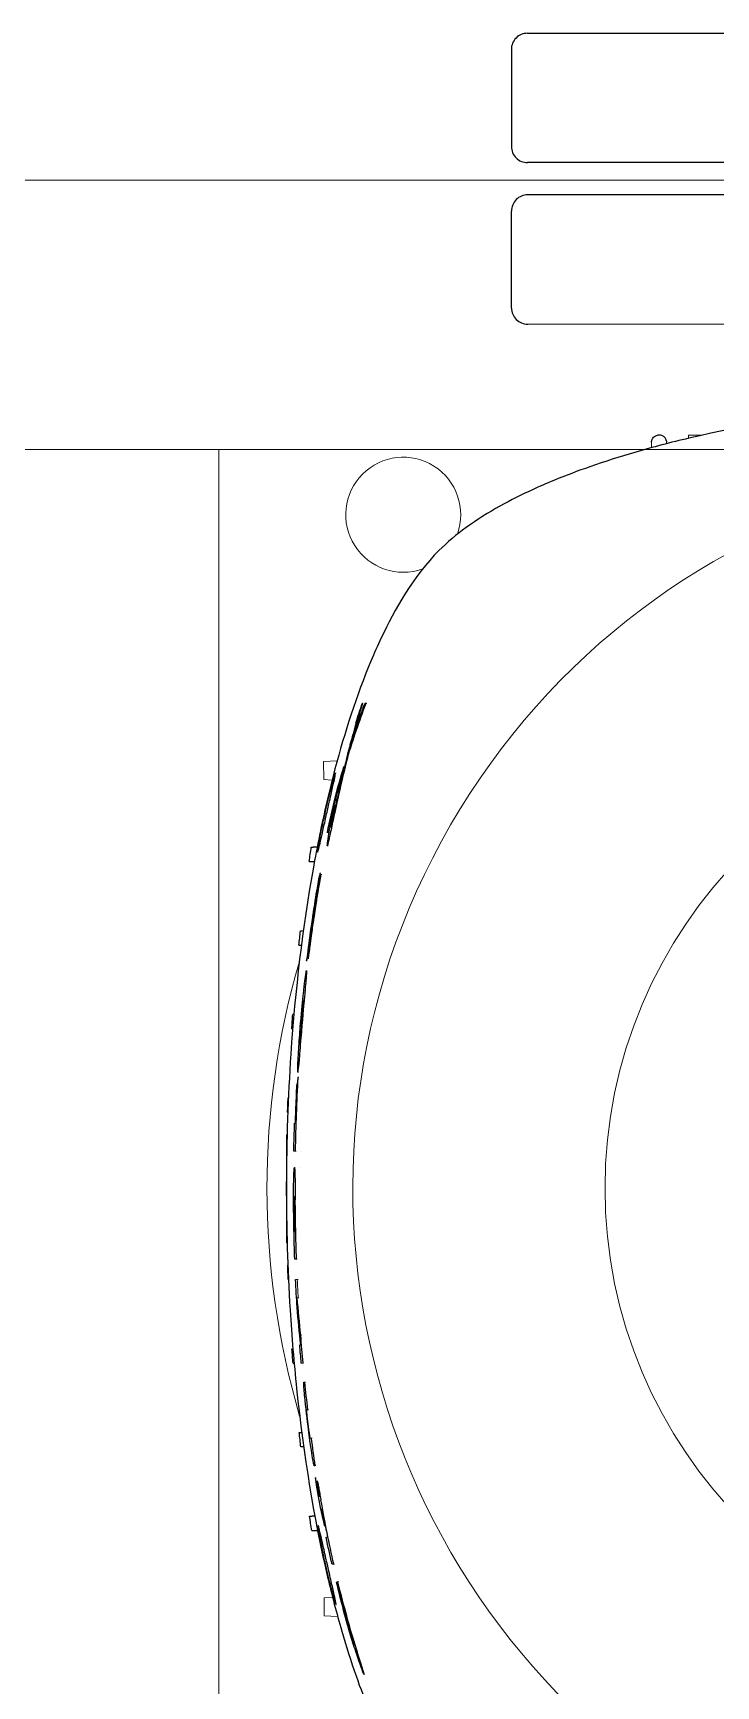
# Model space of a CAD drawing. Header units: millimetres. Extents: x 3795014 to 4300160, y 3869364 to 4016788.
# Drawn here: x 4228649.8 to 4228751.2, y 3926137.1 to 3926382.5 of the extents above; entities that cross this region are included whole.
import ezdxf

# ---------------------------------------------------------------- set-up
doc = ezdxf.new("R2010")
doc.units = ezdxf.units.MM
doc.layers.add('Дополнительная', color=7, linetype='Continuous', lineweight=18)
doc.layers.add('粗实线层', color=7, linetype='Continuous', lineweight=35)

msp = doc.modelspace()

# ---------------------------------------------------------------- linework, layer by layer
at = {"color": 0, "lineweight": -3, "extrusion": (0, 0, -1)}
for centre, major_axis, ratio, start_param, end_param in [((4228742.81, 3926321.74, 0), (1.05, 0.19), 0.999371, 6.247338, 6.426492), ((4228718.91, 3926212.07, 0), (-3.12, -97.04), 0.326928, 2.263632, 2.379824), ((4228718.8, 3926212.14, 0), (-3.13, -97.06), 0.327152, 2.271962, 2.378583), ((4228720.73, 3926212.37, 0), (0.36, 97.58), 0.330162, 5.47813, 5.520341), ((4228714.84, 3926224.11, 0), (-5.74, -84.06), 0.32184, 2.226215, 2.256478), ((4228715.62, 3926220.15, 0), (-5.04, -87.93), 0.319623, 2.140421, 2.205208), ((4228716.04, 3926218.55, 0), (-4.72, -89.42), 0.318865, 2.084007, 2.180143), ((4228720.96, 3926211.67, 0), (-0.18, -98.33), 0.330116, 2.128685, 2.191876), ((4229034.85, 3926223.88, 0), (-345.9, -0.22), 0.707801, 0.176073, 0.181336), ((4229033.42, 3926211.09, 0), (-6.07, 346.51), 0.998334, 4.869989, 4.876216), ((4229425.12, 3926212.57, 0), (-737.47, -0.47), 0.532254, 0.11304, 0.116064), ((4229033.23, 3926211.1, 0), (2.69, -346.45), 0.998084, 1.68256, 1.688761), ((4229566.09, 3926205.31, 0), (-878.86, -0.55), 0.530258, 0.085865, 0.088818), ((4229033.07, 3926211.11, 0), (0.95, -346.37), 0.997872, 1.641575, 1.647758), ((4228721.6, 3926210.91, 0), (-0.07, 99.33), 0.331924, 4.810679, 4.870101), ((4228721.7, 3926210.9, 0), (-0.07, 99.29), 0.33192, 4.769016, 4.880364), ((4228721.66, 3926210.91, 0), (-0.07, 99.31), 0.331915, 4.810717, 4.867293), ((4229710.85, 3926199.86, 0), (-1023.09, -0.66), 0.531476, 0.047812, 0.050205), ((4229723.9, 3926199.85, 0), (-1036.08, -0.65), 0.526715, 0.049518, 0.051859), ((4229032.96, 3926211.12, 0), (0.31, -346.31), 0.997729, 1.603834, 1.610005), ((4229032.92, 3926211.12, 0), (0.22, -346.29), 0.997679, 1.567712, 1.57388), ((4228721.46, 3926210.91, 0), (0.07, -99.35), 0.331838, 1.465723, 1.554487), ((4228721.67, 3926210.9, 0), (0.07, -99.23), 0.331726, 1.465666, 1.554536), ((4229032.96, 3926211.12, 0), (-0.13, 346.31), 0.997729, 4.67318, 4.679352), ((4228719.87, 3926211.06, 0), (-2.97, 97.39), 0.32536, 4.495386, 4.553714), ((4228719.68, 3926210.95, 0), (-2.96, 97.3), 0.325063, 4.481179, 4.539889), ((4228721.46, 3926210.79, 0), (0.11, -98.9), 0.330713, 1.30753, 1.350523), ((4229033.07, 3926211.12, 0), (-0.51, -346.37), 0.997872, 1.493835, 1.500017), ((4228721.39, 3926210.63, 0), (-0.16, 98.74), 0.33055, 4.377115, 4.420602), ((4229033.23, 3926211.13, 0), (-2.25, -346.45), 0.998084, 1.452832, 1.459033), ((4228721.37, 3926210.64, 0), (-0.16, 98.72), 0.33043, 4.286454, 4.331412), ((4228721.29, 3926210.79, 0), (-0.11, 99.07), 0.331055, 4.215817, 4.266332), ((4228717.42, 3926208.53, 0), (-4.78, 94.6), 0.320969, 4.252441, 4.28606), ((4228721.45, 3926210.74, 0), (-0.13, 98.87), 0.330719, 4.115677, 4.228568), ((4229033.42, 3926211.14, 0), (5.63, 346.52), 0.998334, 4.548562, 4.554789), ((4228716.92, 3926207.9, 0), (-5.3, 93.97), 0.320694, 4.205975, 4.239135), ((4228721.23, 3926210.68, 0), (0.15, -98.94), 0.330892, 0.975423, 1.023784), ((4228721.08, 3926210.16, 0), (0.3, -98.27), 0.330267, 0.892786, 0.944637)]:
    msp.add_ellipse(centre, major_axis=major_axis, ratio=ratio, start_param=start_param, end_param=end_param, dxfattribs=at)
at = {"color": 0, "lineweight": -3}
for points, knots in [([(4228899.61, 3926305.79, 0), (4228895.85, 3926309.55, 0), (4228890.72, 3926312.42, 0), (4228886.62, 3926314.36, 0), (4228885.43, 3926314.93, 0), (4228884.34, 3926315.41, 0), (4228883.19, 3926315.89, 0), (4228878.07, 3926318.04, 0), (4228872.58, 3926319.8, 0), (4228867.17, 3926321.23, 0), (4228863.91, 3926322.1, 0), (4228860.72, 3926322.84, 0), (4228857.36, 3926323.52, 0), (4228855.69, 3926323.87, 0), (4228854, 3926324.19, 0), (4228852.28, 3926324.5, 0), (4228843.65, 3926326.04, 0), (4228834.41, 3926327.15, 0), (4228824.83, 3926327.79, 0), (4228818.48, 3926328.22, 0), (4228811.98, 3926328.44, 0), (4228805.42, 3926328.45, 0), (4228799.15, 3926328.46, 0), (4228792.93, 3926328.27, 0), (4228786.84, 3926327.9, 0), (4228782.89, 3926327.65, 0), (4228779.01, 3926327.33, 0), (4228775.19, 3926326.94, 0), (4228765.26, 3926325.9, 0), (4228755.81, 3926324.36, 0), (4228747.2, 3926322.33, 0), (4228744.53, 3926321.7, 0), (4228741.86, 3926321.01, 0), (4228739.18, 3926320.23, 0), (4228736.94, 3926319.58, 0), (4228734.71, 3926318.87, 0), (4228732.52, 3926318.1, 0), (4228730.7, 3926317.46, 0), (4228728.9, 3926316.79, 0), (4228727.15, 3926316.06, 0), (4228726.04, 3926315.61, 0), (4228724.98, 3926315.14, 0), (4228723.88, 3926314.64, 0), (4228720.95, 3926313.29, 0), (4228717.4, 3926311.44, 0), (4228714.14, 3926309.08, 0), (4228712.7, 3926308.04, 0), (4228711.32, 3926306.9, 0), (4228710.09, 3926305.67, 0)], [-20.909714, -20.909714, -20.909714, -20.909714, -19.419127, -19.419127, -19.419127, -18.985316, -18.985316, -18.985316, -17.058384, -17.058384, -17.058384, -15.899305, -15.899305, -15.899305, -15.323489, -15.323489, -15.323489, -12.431743, -12.431743, -12.431743, -10.515666, -10.515666, -10.515666, -8.684986, -8.684986, -8.684986, -7.500354, -7.500354, -7.500354, -4.415947, -4.415947, -4.415947, -3.459735, -3.459735, -3.459735, -2.665559, -2.665559, -2.665559, -2.008688, -2.008688, -2.008688, -1.593134, -1.593134, -1.593134, -0.488404, -0.488404, -0.488404, 0, 0, 0, 0]), ([(4228741.67, 3926321.76, 0), (4228741.67, 3926321.83, 0), (4228741.68, 3926321.9, 0), (4228741.71, 3926322.04, 0), (4228741.73, 3926322.1, 0), (4228741.81, 3926322.28, 0), (4228741.89, 3926322.38, 0), (4228742.05, 3926322.55, 0), (4228742.14, 3926322.62, 0), (4228742.33, 3926322.72, 0), (4228742.43, 3926322.76, 0), (4228742.54, 3926322.78, 0), (4228742.54, 3926322.78, 0), (4228742.54, 3926322.78, 0)], [-0.169079, -0.169079, -0.169079, -0.169079, -0.1483946, -0.1483946, -0.127319, -0.127319, -0.0842768, -0.0842768, -0.042422, -0.042422, 0, 0, 0.0005099, 0.0005099, 0.0005099, 0.0005099]), ([(4228743.85, 3926321.97, 0), (4228743.84, 3926322.04, 0), (4228743.81, 3926322.12, 0), (4228743.74, 3926322.26, 0), (4228743.71, 3926322.33, 0), (4228743.58, 3926322.49, 0), (4228743.48, 3926322.58, 0), (4228743.25, 3926322.72, 0), (4228743.13, 3926322.77, 0), (4228742.87, 3926322.81, 0), (4228742.74, 3926322.81, 0), (4228742.62, 3926322.79, 0), (4228742.62, 3926322.79, 0), (4228742.62, 3926322.79, 0)], [0, 0, 0, 0, 0.0224155, 0.0224155, 0.0450955, 0.0450955, 0.0856665, 0.0856665, 0.1283095, 0.1283095, 0.1717212, 0.1717212, 0.1721658, 0.1721658, 0.1721658, 0.1721658]), ([(4228710.09, 3926305.67, 0), (4228706.33, 3926301.91, 0), (4228703.46, 3926296.78, 0), (4228701.52, 3926292.68, 0), (4228700.96, 3926291.49, 0), (4228700.47, 3926290.4, 0), (4228699.99, 3926289.25, 0), (4228697.85, 3926284.13, 0), (4228696.08, 3926278.64, 0), (4228694.65, 3926273.23, 0), (4228693.79, 3926269.97, 0), (4228693.05, 3926266.78, 0), (4228692.36, 3926263.42, 0), (4228692.02, 3926261.75, 0), (4228691.69, 3926260.06, 0), (4228691.39, 3926258.34, 0), (4228689.84, 3926249.71, 0), (4228688.74, 3926240.46, 0), (4228688.09, 3926230.88, 0), (4228687.67, 3926224.54, 0), (4228687.44, 3926218.04, 0), (4228687.43, 3926211.48, 0), (4228687.43, 3926205.21, 0), (4228687.61, 3926198.99, 0), (4228687.99, 3926192.9, 0), (4228688.23, 3926188.95, 0), (4228688.55, 3926185.07, 0), (4228688.95, 3926181.25, 0), (4228689.98, 3926171.31, 0), (4228691.53, 3926161.87, 0), (4228693.56, 3926153.26, 0), (4228694.19, 3926150.59, 0), (4228694.88, 3926147.92, 0), (4228695.66, 3926145.24, 0), (4228696.31, 3926143, 0), (4228697.02, 3926140.77, 0), (4228697.78, 3926138.58, 0), (4228698.42, 3926136.76, 0), (4228699.1, 3926134.96, 0), (4228699.82, 3926133.21, 0), (4228700.28, 3926132.1, 0), (4228700.74, 3926131.04, 0), (4228701.25, 3926129.94, 0), (4228702.6, 3926127.01, 0), (4228704.45, 3926123.46, 0), (4228706.8, 3926120.2, 0), (4228707.84, 3926118.76, 0), (4228708.98, 3926117.38, 0), (4228710.21, 3926116.15, 0)], [-20.909713, -20.909713, -20.909713, -20.909713, -19.419125, -19.419125, -19.419125, -18.985315, -18.985315, -18.985315, -17.058383, -17.058383, -17.058383, -15.899304, -15.899304, -15.899304, -15.323488, -15.323488, -15.323488, -12.431742, -12.431742, -12.431742, -10.515665, -10.515665, -10.515665, -8.684985, -8.684985, -8.684985, -7.500354, -7.500354, -7.500354, -4.415947, -4.415947, -4.415947, -3.459735, -3.459735, -3.459735, -2.665559, -2.665559, -2.665559, -2.008688, -2.008688, -2.008688, -1.593134, -1.593134, -1.593134, -0.488404, -0.488404, -0.488404, 0, 0, 0, 0]), ([(4228698.74, 3926283, 0), (4228698.6, 3926282.49, 0), (4228698.42, 3926281.89, 0), (4228698.01, 3926280.47, 0), (4228697.78, 3926279.66, 0), (4228697.53, 3926278.76, 0)], [-0.7777036, -0.7777036, -0.7777036, -0.7777036, -0.388852, -0.388852, 0, 0, 0, 0]), ([(4228697.76, 3926280.09, 0), (4228697.66, 3926279.69, 0), (4228697.53, 3926279.21, 0), (4228697.24, 3926278.11, 0), (4228697.07, 3926277.49, 0), (4228696.89, 3926276.81, 0)], [0, 0, 0, 0, 0.2860501, 0.2860501, 0.5721494, 0.5721494, 0.5721494, 0.5721494]), ([(4228696.56, 3926275.53, 0), (4228696.06, 3926273.55, 0), (4228695.61, 3926271.66, 0), (4228694.99, 3926268.9, 0), (4228694.78, 3926267.97, 0), (4228694.48, 3926266.58, 0), (4228694.39, 3926266.16, 0), (4228694.29, 3926265.71, 0), (4228694.26, 3926265.54, 0), (4228694.21, 3926265.31, 0), (4228694.18, 3926265.2, 0), (4228694.14, 3926265, 0), (4228694.12, 3926264.91, 0), (4228694.08, 3926264.76, 0), (4228694.06, 3926264.7, 0), (4228694.03, 3926264.59, 0), (4228694.02, 3926264.56, 0), (4228694.01, 3926264.56, 0), (4228694.02, 3926264.62, 0), (4228694.04, 3926264.77, 0), (4228694.06, 3926264.91, 0), (4228694.11, 3926265.19, 0), (4228694.12, 3926265.29, 0), (4228694.27, 3926266.11, 0), (4228694.37, 3926266.7, 0), (4228694.59, 3926267.82, 0)], [-1.789454, -1.789454, -1.789454, -1.789454, -1.540097, -1.540097, -1.34764, -1.34764, -1.211805, -1.211805, -1.117194, -1.117194, -1.057727, -1.057727, -1.005163, -1.005163, -0.943474, -0.943474, -0.858886, -0.858886, -0.749409, -0.749409, -0.571499, -0.571499, -0.482621, -0.482621, 0, 0, 0, 0]), ([(4228694.73, 3926272.63, 0), (4228694.74, 3926272.63, 0), (4228694.73, 3926272.54, 0), (4228694.66, 3926272.14, 0), (4228694.59, 3926271.77, 0), (4228694.37, 3926270.79, 0), (4228694.24, 3926270.18, 0), (4228693.98, 3926269.04, 0), (4228693.87, 3926268.56, 0), (4228693.68, 3926267.72, 0), (4228693.6, 3926267.38, 0), (4228693.45, 3926266.72, 0), (4228693.38, 3926266.4, 0), (4228693.23, 3926265.71, 0), (4228693.14, 3926265.34, 0), (4228692.93, 3926264.37, 0), (4228692.8, 3926263.8, 0), (4228692.57, 3926262.75, 0), (4228692.46, 3926262.27, 0), (4228692.29, 3926261.55, 0), (4228692.22, 3926261.29, 0), (4228692.13, 3926260.96, 0), (4228692.1, 3926260.88, 0), (4228692.09, 3926260.88, 0), (4228692.07, 3926260.88, 0), (4228692.07, 3926261.04, 0), (4228692.15, 3926261.62, 0), (4228692.22, 3926262.05, 0), (4228692.4, 3926263.13, 0), (4228692.52, 3926263.77, 0), (4228692.75, 3926264.89, 0), (4228692.83, 3926265.31, 0), (4228692.99, 3926266.05, 0), (4228693.06, 3926266.37, 0), (4228693.2, 3926267.01, 0), (4228693.28, 3926267.34, 0), (4228693.45, 3926268.08, 0), (4228693.55, 3926268.5, 0), (4228693.83, 3926269.63, 0), (4228694.01, 3926270.3, 0), (4228694.3, 3926271.36, 0), (4228694.42, 3926271.77, 0), (4228694.61, 3926272.37, 0), (4228694.68, 3926272.56, 0), (4228694.72, 3926272.63, 0), (4228694.72, 3926272.63, 0), (4228694.73, 3926272.63, 0)], [1.75367, 1.75367, 1.75367, 1.75367, 1.921679, 1.921679, 2.136096, 2.136096, 2.357453, 2.357453, 2.504666, 2.504666, 2.604394, 2.604394, 2.695045, 2.695045, 2.804389, 2.804389, 2.98557, 2.98557, 3.177832, 3.177832, 3.349008, 3.349008, 3.507337, 3.507337, 3.507337, 3.723454, 3.723454, 3.937974, 3.937974, 4.157975, 4.157975, 4.282342, 4.282342, 4.374612, 4.374612, 4.467867, 4.467867, 4.592004, 4.592004, 4.817449, 4.817449, 5.015435, 5.015435, 5.218566, 5.218566, 5.261007, 5.261007, 5.261007, 5.261007]), ([(4228696.49, 3926274.84, 0), (4228696.34, 3926274.26, 0), (4228696.2, 3926273.67, 0), (4228695.91, 3926272.49, 0), (4228695.76, 3926271.86, 0), (4228695.23, 3926269.62, 0), (4228694.99, 3926268.5, 0), (4228694.58, 3926266.64, 0), (4228694.4, 3926265.79, 0), (4228694.16, 3926264.64, 0), (4228694.08, 3926264.27, 0), (4228693.92, 3926263.5, 0), (4228693.85, 3926263.21, 0), (4228693.76, 3926262.76, 0), (4228693.71, 3926262.53, 0), (4228693.62, 3926262.18, 0), (4228693.59, 3926262.05, 0), (4228693.55, 3926261.9, 0), (4228693.53, 3926261.84, 0), (4228693.5, 3926261.83, 0), (4228693.51, 3926261.91, 0), (4228693.54, 3926262.28, 0), (4228693.6, 3926262.72, 0), (4228693.8, 3926263.99, 0), (4228693.99, 3926265.13, 0), (4228694.27, 3926266.55, 0)], [-3.027067, -3.027067, -3.027067, -3.027067, -2.85876, -2.85876, -2.691518, -2.691518, -2.244676, -2.244676, -2.024868, -2.024868, -1.904118, -1.904118, -1.762877, -1.762877, -1.574933, -1.574933, -1.402952, -1.402952, -1.253132, -1.253132, -1.048049, -1.048049, -0.614069, -0.614069, 0, 0, 0, 0]), ([(4228695.97, 3926273.57, 0), (4228695.96, 3926273.52, 0), (4228695.95, 3926273.47, 0), (4228695.93, 3926273.42, 0), (4228695.92, 3926273.38, 0), (4228695.91, 3926273.33, 0), (4228695.9, 3926273.28, 0), (4228695.89, 3926273.23, 0), (4228695.88, 3926273.18, 0), (4228695.86, 3926273.13, 0), (4228695.85, 3926273.08, 0), (4228695.84, 3926273.03, 0), (4228695.83, 3926272.98, 0), (4228695.82, 3926272.93, 0), (4228695.81, 3926272.88, 0), (4228695.79, 3926272.83, 0), (4228695.77, 3926272.72, 0), (4228695.74, 3926272.62, 0), (4228695.72, 3926272.51, 0), (4228695.71, 3926272.46, 0), (4228695.69, 3926272.4, 0), (4228695.68, 3926272.35, 0), (4228695.68, 3926272.35, 0), (4228695.68, 3926272.34, 0), (4228695.68, 3926272.34, 0), (4228695.67, 3926272.29, 0), (4228695.66, 3926272.24, 0), (4228695.64, 3926272.18, 0), (4228695.62, 3926272.07, 0), (4228695.59, 3926271.96, 0), (4228695.56, 3926271.85, 0), (4228695.55, 3926271.79, 0), (4228695.54, 3926271.73, 0), (4228695.52, 3926271.68, 0), (4228695.51, 3926271.62, 0), (4228695.5, 3926271.56, 0), (4228695.48, 3926271.5, 0), (4228695.47, 3926271.44, 0), (4228695.46, 3926271.39, 0), (4228695.44, 3926271.33, 0), (4228695.43, 3926271.27, 0), (4228695.42, 3926271.21, 0), (4228695.4, 3926271.15, 0), (4228695.39, 3926271.09, 0), (4228695.37, 3926271.03, 0), (4228695.36, 3926270.97, 0)], [0, 0, 0, 0, 0.0216486, 0.0216486, 0.0216486, 0.0433058, 0.0433058, 0.0433058, 0.0649712, 0.0649712, 0.0649712, 0.0866443, 0.0866443, 0.0866443, 0.1083258, 0.1083258, 0.1083258, 0.1517124, 0.1517124, 0.1517124, 0.1734174, 0.1734174, 0.1734174, 0.1748251, 0.1748251, 0.1748251, 0.1951291, 0.1951291, 0.1951291, 0.2385732, 0.2385732, 0.2385732, 0.2603071, 0.2603071, 0.2603071, 0.2820515, 0.2820515, 0.2820515, 0.3038069, 0.3038069, 0.3038069, 0.3255734, 0.3255734, 0.3255734, 0.3473538, 0.3473538, 0.3473538, 0.3473538]), ([(4228692.33, 3926256.38, 0), (4228692.16, 3926255.38, 0), (4228692.03, 3926254.54, 0), (4228691.82, 3926253.22, 0), (4228691.71, 3926252.47, 0), (4228691.48, 3926250.97, 0), (4228691.44, 3926250.73, 0), (4228691.4, 3926250.46, 0), (4228691.39, 3926250.37, 0), (4228691.36, 3926250.21, 0), (4228691.35, 3926250.16, 0), (4228691.34, 3926250.09, 0), (4228691.33, 3926250.07, 0), (4228691.33, 3926250.06, 0), (4228691.33, 3926250.07, 0), (4228691.33, 3926250.13, 0), (4228691.34, 3926250.17, 0), (4228691.35, 3926250.32, 0), (4228691.36, 3926250.42, 0), (4228691.41, 3926250.81, 0), (4228691.47, 3926251.18, 0), (4228691.61, 3926252.17, 0), (4228691.65, 3926252.41, 0), (4228691.76, 3926253.19, 0), (4228691.81, 3926253.48, 0), (4228691.9, 3926254.1, 0), (4228691.96, 3926254.47, 0), (4228692.2, 3926256.02, 0), (4228692.28, 3926256.5, 0), (4228692.36, 3926257.01, 0), (4228692.39, 3926257.25, 0), (4228692.43, 3926257.57, 0), (4228692.44, 3926257.66, 0), (4228692.45, 3926257.77, 0), (4228692.44, 3926257.77, 0), (4228692.4, 3926257.67, 0), (4228692.37, 3926257.54, 0), (4228692.31, 3926257.28, 0), (4228692.27, 3926257.08, 0), (4228692.15, 3926256.44, 0), (4228692.06, 3926255.96, 0), (4228691.79, 3926254.4, 0), (4228691.55, 3926252.94, 0), (4228691.1, 3926249.91, 0), (4228690.76, 3926247.49, 0), (4228690.44, 3926244.73, 0)], [0, 0, 0, 0, 0.28757, 0.28757, 0.579371, 0.579371, 0.686552, 0.686552, 0.739642, 0.739642, 0.786134, 0.786134, 0.834443, 0.834443, 0.88448, 0.88448, 0.937762, 0.937762, 0.999387, 0.999387, 1.165097, 1.165097, 1.301659, 1.301659, 1.41327, 1.41327, 1.524723, 1.524723, 1.774501, 1.774501, 2.058944, 2.058944, 2.290099, 2.290099, 2.579892, 2.579892, 3.035544, 3.035544, 3.671388, 3.671388, 4.79777, 4.79777, 7.737105, 7.737105, 11.215433, 11.215433, 11.215433, 11.215433]), ([(4228690.67, 3926246.1, 0), (4228691, 3926248.83, 0), (4228691.12, 3926249.64, 0), (4228691.4, 3926251.5, 0), (4228691.44, 3926251.75, 0), (4228691.49, 3926252.09, 0), (4228691.52, 3926252.25, 0), (4228691.56, 3926252.49, 0), (4228691.57, 3926252.57, 0), (4228691.6, 3926252.7, 0), (4228691.6, 3926252.74, 0), (4228691.62, 3926252.79, 0), (4228691.62, 3926252.8, 0), (4228691.62, 3926252.78, 0), (4228691.62, 3926252.76, 0), (4228691.61, 3926252.67, 0), (4228691.6, 3926252.6, 0), (4228691.58, 3926252.43, 0), (4228691.57, 3926252.32, 0), (4228691.5, 3926251.88, 0), (4228691.45, 3926251.52, 0), (4228691.39, 3926251.07, 0), (4228691.38, 3926250.98, 0), (4228691.16, 3926249.42, 0), (4228691.05, 3926248.6, 0), (4228690.83, 3926246.87, 0), (4228690.79, 3926246.52, 0), (4228690.75, 3926246.13, 0), (4228690.72, 3926245.87, 0), (4228690.68, 3926245.45, 0), (4228690.67, 3926245.31, 0), (4228690.67, 3926245.13, 0), (4228690.67, 3926245.09, 0), (4228690.69, 3926245.12, 0), (4228690.7, 3926245.2, 0), (4228690.75, 3926245.45, 0), (4228690.78, 3926245.64, 0), (4228690.87, 3926246.22, 0), (4228690.92, 3926246.59, 0), (4228691.02, 3926247.38, 0), (4228691.1, 3926247.91, 0), (4228691.27, 3926249.17, 0), (4228691.4, 3926250.09, 0), (4228691.65, 3926251.79, 0), (4228691.85, 3926253.35, 0), (4228692.58, 3926257.56, 0)], [0, 0, 0, 0, 0.783767, 0.783767, 0.98282, 0.98282, 1.115394, 1.115394, 1.202856, 1.202856, 1.27304, 1.27304, 1.340971, 1.340971, 1.410956, 1.410956, 1.485735, 1.485735, 1.579931, 1.579931, 1.891074, 1.891074, 1.976955, 1.976955, 3.2732, 3.2732, 3.998706, 3.998706, 4.830633, 4.830633, 5.49666, 5.49666, 6.143934, 6.143934, 6.81979, 6.81979, 7.515769, 7.515769, 8.392539, 8.392539, 9.702847, 9.702847, 11.186429, 11.186429, 13.375079, 13.375079, 13.375079, 13.375079]), ([(4228690.35, 3926243.13, 0), (4228690.33, 3926243.06, 0), (4228690.31, 3926242.95, 0), (4228690.27, 3926242.67, 0), (4228690.24, 3926242.5, 0), (4228690.18, 3926242.04, 0), (4228690.11, 3926241.59, 0), (4228689.94, 3926240.1, 0), (4228689.83, 3926239.09, 0), (4228689.51, 3926235.7, 0), (4228689.38, 3926234.01, 0), (4228689.25, 3926232.15, 0), (4228689.2, 3926231.44, 0), (4228689.13, 3926230.14, 0), (4228689.11, 3926229.66, 0), (4228689.08, 3926228.84, 0), (4228689.08, 3926228.61, 0), (4228689.09, 3926228.31, 0), (4228689.1, 3926228.22, 0), (4228689.12, 3926228.22, 0), (4228689.14, 3926228.28, 0), (4228689.18, 3926228.52, 0), (4228689.2, 3926228.71, 0), (4228689.23, 3926228.99, 0)], [-1.336799, -1.336799, -1.336799, -1.336799, -1.238837, -1.238837, -1.141168, -1.141168, -1.011551, -1.011551, -0.880222, -0.880222, -0.735991, -0.735991, -0.647061, -0.647061, -0.557789, -0.557789, -0.440684, -0.440684, -0.279558, -0.279558, -0.140503, -0.140503, 0, 0, 0, 0]), ([(4228690.35, 3926243.13, 0), (4228690.37, 3926243.25, 0), (4228690.39, 3926243.29, 0), (4228690.41, 3926243.26, 0), (4228690.42, 3926243.18, 0), (4228690.41, 3926242.9, 0), (4228690.4, 3926242.69, 0), (4228690.35, 3926242.06, 0), (4228690.32, 3926241.65, 0), (4228690.24, 3926240.82, 0), (4228690.19, 3926240.24, 0), (4228690.07, 3926238.9, 0), (4228689.94, 3926237.63, 0), (4228689.69, 3926234.53, 0), (4228689.57, 3926233.16, 0), (4228689.42, 3926231.22, 0), (4228689.38, 3926230.69, 0), (4228689.32, 3926229.96, 0), (4228689.3, 3926229.74, 0), (4228689.26, 3926229.32, 0), (4228689.25, 3926229.14, 0), (4228689.23, 3926228.99, 0)], [0, 0, 0, 0, 0.1350457, 0.1350457, 0.2700322, 0.2700322, 0.4129371, 0.4129371, 0.5678335, 0.5678335, 0.6867665, 0.6867665, 0.7324156, 0.7324156, 0.7438496, 0.7438496, 0.748328, 0.748328, 0.7505777, 0.7505777, 0.7528336, 0.7528336, 0.7528336, 0.7528336]), ([(4228689.67, 3926235, 0), (4228689.69, 3926235.21, 0), (4228689.71, 3926235.41, 0), (4228689.75, 3926235.88, 0), (4228689.75, 3926235.94, 0), (4228689.79, 3926236.31, 0), (4228689.81, 3926236.64, 0), (4228689.87, 3926237.3, 0), (4228689.89, 3926237.55, 0), (4228689.92, 3926238.02, 0), (4228689.93, 3926238.21, 0), (4228689.95, 3926238.57, 0), (4228689.95, 3926238.68, 0), (4228689.95, 3926238.85, 0), (4228689.93, 3926238.87, 0), (4228689.89, 3926238.73, 0), (4228689.87, 3926238.61, 0), (4228689.82, 3926238.25, 0), (4228689.8, 3926238.06, 0), (4228689.75, 3926237.64, 0), (4228689.72, 3926237.35, 0), (4228689.69, 3926237.04, 0)], [-0.485665, -0.485665, -0.485665, -0.485665, -0.450327, -0.450327, -0.4387912, -0.4387912, -0.3970373, -0.3970373, -0.3677267, -0.3677267, -0.3371614, -0.3371614, -0.2936711, -0.2936711, -0.2156866, -0.2156866, -0.1510092, -0.1510092, -0.0904565, -0.0904565, 0, 0, 0, 0]), ([(4228689.67, 3926235, 0), (4228689.66, 3926234.8, 0), (4228689.63, 3926234.54, 0), (4228689.59, 3926234.09, 0), (4228689.57, 3926233.85, 0), (4228689.52, 3926233.33, 0), (4228689.5, 3926233.15, 0), (4228689.45, 3926232.81, 0), (4228689.43, 3926232.69, 0), (4228689.4, 3926232.6, 0), (4228689.39, 3926232.6, 0), (4228689.38, 3926232.84, 0), (4228689.39, 3926232.99, 0), (4228689.4, 3926233.33, 0), (4228689.41, 3926233.54, 0), (4228689.44, 3926234.1, 0), (4228689.47, 3926234.42, 0), (4228689.52, 3926235.07, 0), (4228689.55, 3926235.48, 0), (4228689.61, 3926236.16, 0), (4228689.65, 3926236.6, 0), (4228689.69, 3926237.04, 0)], [0, 0, 0, 0, 0.0570243, 0.0570243, 0.0894357, 0.0894357, 0.1262549, 0.1262549, 0.1951011, 0.1951011, 0.2636282, 0.2636282, 0.3108471, 0.3108471, 0.3583629, 0.3583629, 0.4176212, 0.4176212, 0.4999412, 0.4999412, 0.5613389, 0.5613389, 0.5613389, 0.5613389]), ([(4228688.91, 3926225.19, 0), (4228688.88, 3926224.43, 0), (4228688.84, 3926223.67, 0), (4228688.78, 3926222.15, 0), (4228688.75, 3926221.39, 0), (4228688.73, 3926220.63, 0)], [0.000001, 0.000001, 0.000001, 0.000001, 0.2133512, 0.2133512, 0.4267016, 0.4267016, 0.4267016, 0.4267016]), ([(4228688.54, 3926216.5, 0), (4228688.56, 3926217.19, 0), (4228688.57, 3926217.88, 0), (4228688.61, 3926219.26, 0), (4228688.63, 3926219.94, 0), (4228688.65, 3926220.63, 0)], [-0.3870005, -0.3870005, -0.3870005, -0.3870005, -0.1935003, -0.1935003, 0, 0, 0, 0]), ([(4228688.5, 3926209.26, 0), (4228688.5, 3926209.59, 0), (4228688.5, 3926209.91, 0), (4228688.5, 3926210.54, 0), (4228688.5, 3926210.85, 0), (4228688.51, 3926211.72, 0), (4228688.52, 3926212.25, 0), (4228688.55, 3926213.12, 0), (4228688.57, 3926213.47, 0), (4228688.6, 3926213.95, 0), (4228688.62, 3926214.07, 0), (4228688.65, 3926214.07, 0), (4228688.67, 3926213.95, 0), (4228688.69, 3926213.47, 0), (4228688.7, 3926213.12, 0), (4228688.72, 3926212.25, 0), (4228688.73, 3926211.72, 0), (4228688.74, 3926210.85, 0), (4228688.74, 3926210.54, 0), (4228688.75, 3926209.91, 0), (4228688.75, 3926209.59, 0), (4228688.75, 3926209.26, 0)], [-1.421943, -1.421943, -1.421943, -1.421943, -1.331036, -1.331036, -1.240353, -1.240353, -1.064293, -1.064293, -0.887681, -0.887681, -0.710974, -0.710974, -0.534228, -0.534228, -0.357687, -0.357687, -0.181684, -0.181684, -0.090958, -0.090958, 0, 0, 0, 0]), ([(4228688.58, 3926206.92, 0), (4228688.57, 3926207.11, 0), (4228688.57, 3926207.3, 0), (4228688.57, 3926207.67, 0), (4228688.57, 3926207.86, 0), (4228688.57, 3926208.37, 0), (4228688.57, 3926208.68, 0), (4228688.58, 3926209.2, 0), (4228688.59, 3926209.4, 0), (4228688.61, 3926209.68, 0), (4228688.61, 3926209.76, 0), (4228688.63, 3926209.76, 0), (4228688.64, 3926209.68, 0), (4228688.66, 3926209.4, 0), (4228688.67, 3926209.2, 0), (4228688.69, 3926208.68, 0), (4228688.7, 3926208.37, 0), (4228688.71, 3926207.86, 0), (4228688.71, 3926207.67, 0), (4228688.72, 3926207.3, 0), (4228688.72, 3926207.11, 0), (4228688.72, 3926206.92, 0)], [0, 0, 0, 0, 0.0537463, 0.0537463, 0.107357, 0.107357, 0.211254, 0.211254, 0.3154922, 0.3154922, 0.4198359, 0.4198359, 0.5241787, 0.5241787, 0.6284437, 0.6284437, 0.7324085, 0.7324085, 0.7859743, 0.7859743, 0.8396757, 0.8396757, 0.8396757, 0.8396757]), ([(4228689.03, 3926193.3, 0), (4228688.99, 3926193.98, 0), (4228688.95, 3926194.67, 0), (4228688.87, 3926196.05, 0), (4228688.84, 3926196.73, 0), (4228688.81, 3926197.42, 0)], [-0.3867073, -0.3867073, -0.3867073, -0.3867073, -0.1933537, -0.1933537, 0, 0, 0, 0]), ([(4228689.65, 3926185.02, 0), (4228689.61, 3926185.47, 0), (4228689.57, 3926185.92, 0), (4228689.49, 3926186.82, 0), (4228689.46, 3926187.26, 0), (4228689.42, 3926187.71, 0)], [-0.2529574, -0.2529574, -0.2529574, -0.2529574, -0.1264792, -0.1264792, -0.000001, -0.000001, -0.000001, -0.000001]), ([(4228691.58, 3926169.8, 0), (4228691.58, 3926169.76, 0), (4228691.57, 3926169.76, 0), (4228691.55, 3926169.81, 0), (4228691.53, 3926169.88, 0), (4228691.48, 3926170.14, 0), (4228691.43, 3926170.38, 0), (4228691.32, 3926170.99, 0), (4228691.25, 3926171.45, 0), (4228691.05, 3926172.72, 0), (4228690.93, 3926173.54, 0), (4228690.64, 3926175.76, 0), (4228690.38, 3926177.83, 0), (4228690.15, 3926180.07, 0), (4228690.11, 3926180.52, 0), (4228690.05, 3926181.26, 0), (4228690.03, 3926181.5, 0), (4228690.01, 3926181.85, 0), (4228690, 3926181.98, 0), (4228690.01, 3926182.14, 0), (4228690.01, 3926182.19, 0), (4228690.03, 3926182.17, 0)], [-2.140777, -2.140777, -2.140777, -2.140777, -1.943572, -1.943572, -1.743036, -1.743036, -1.443646, -1.443646, -1.111782, -1.111782, -0.757739, -0.757739, -0.45824, -0.45824, -0.359339, -0.359339, -0.253036, -0.253036, -0.133338, -0.133338, 0, 0, 0, 0]), ([(4228690.99, 3926173.89, 0), (4228690.99, 3926173.89, 0), (4228690.98, 3926173.9, 0), (4228690.97, 3926173.98, 0), (4228690.95, 3926174.03, 0), (4228690.92, 3926174.22, 0), (4228690.89, 3926174.39, 0), (4228690.83, 3926174.8, 0), (4228690.79, 3926175.04, 0), (4228690.72, 3926175.56, 0), (4228690.68, 3926175.84, 0), (4228690.62, 3926176.39, 0), (4228690.59, 3926176.66, 0), (4228690.53, 3926177.15, 0), (4228690.51, 3926177.37, 0), (4228690.48, 3926177.73, 0), (4228690.47, 3926177.86, 0), (4228690.46, 3926178.02, 0), (4228690.46, 3926178.09, 0), (4228690.47, 3926178.09, 0)], [-1.061329, -1.061329, -1.061329, -1.061329, -0.981767, -0.981767, -0.902326, -0.902326, -0.765541, -0.765541, -0.627842, -0.627842, -0.490377, -0.490377, -0.353057, -0.353057, -0.216906, -0.216906, -0.090665, -0.090665, 0, 0, 0, 0]), ([(4228692.34, 3926165.16, 0), (4228692.26, 3926165.58, 0), (4228692.22, 3926165.9, 0), (4228692.14, 3926166.39, 0), (4228692.1, 3926166.65, 0), (4228692.04, 3926167.09, 0), (4228692.03, 3926167.26, 0), (4228692.01, 3926167.46, 0), (4228692.01, 3926167.5, 0), (4228692.04, 3926167.44, 0), (4228692.07, 3926167.34, 0), (4228692.14, 3926167.01, 0), (4228692.18, 3926166.79, 0), (4228692.28, 3926166.27, 0), (4228692.33, 3926165.98, 0), (4228692.43, 3926165.45, 0), (4228692.49, 3926165.13, 0), (4228692.56, 3926164.71, 0)], [0, 0, 0, 0, 0.121271, 0.121271, 0.292437, 0.292437, 0.4723, 0.4723, 0.652502, 0.652502, 0.832797, 0.832797, 1.015013, 1.015013, 1.182786, 1.182786, 1.303811, 1.303811, 1.303811, 1.303811]), ([(4228692.99, 3926161.58, 0), (4228692.97, 3926161.7, 0), (4228692.95, 3926161.81, 0), (4228692.9, 3926162.05, 0), (4228692.88, 3926162.16, 0), (4228692.83, 3926162.47, 0), (4228692.8, 3926162.65, 0), (4228692.75, 3926162.95, 0), (4228692.74, 3926163.07, 0), (4228692.72, 3926163.23, 0), (4228692.72, 3926163.27, 0), (4228692.73, 3926163.27, 0), (4228692.74, 3926163.23, 0), (4228692.78, 3926163.06, 0), (4228692.81, 3926162.94, 0), (4228692.87, 3926162.64, 0), (4228692.91, 3926162.45, 0), (4228692.97, 3926162.14, 0), (4228692.99, 3926162.03, 0), (4228693.04, 3926161.81, 0), (4228693.06, 3926161.69, 0), (4228693.08, 3926161.58, 0)], [0, 0, 0, 0, 0.0340021, 0.0340021, 0.067858, 0.067858, 0.1300363, 0.1300363, 0.191452, 0.191452, 0.2527284, 0.2527284, 0.3140692, 0.3140692, 0.3761345, 0.3761345, 0.4392036, 0.4392036, 0.4722857, 0.4722857, 0.5054686, 0.5054686, 0.5054686, 0.5054686]), ([(4228694.8, 3926149.17, 0), (4228694.79, 3926149.17, 0), (4228694.75, 3926149.26, 0), (4228694.61, 3926149.66, 0), (4228694.5, 3926150.02, 0), (4228694.22, 3926151.01, 0), (4228694.05, 3926151.62, 0), (4228693.76, 3926152.77, 0), (4228693.64, 3926153.26, 0), (4228693.44, 3926154.09, 0), (4228693.36, 3926154.44, 0), (4228693.21, 3926155.1, 0), (4228693.14, 3926155.41, 0), (4228692.98, 3926156.1, 0), (4228692.91, 3926156.47, 0), (4228692.71, 3926157.43, 0), (4228692.6, 3926158, 0), (4228692.4, 3926159.05, 0), (4228692.32, 3926159.52, 0), (4228692.21, 3926160.24, 0), (4228692.17, 3926160.5, 0), (4228692.13, 3926160.84, 0), (4228692.13, 3926160.92, 0), (4228692.15, 3926160.92, 0), (4228692.17, 3926160.92, 0), (4228692.22, 3926160.77, 0), (4228692.37, 3926160.18, 0), (4228692.47, 3926159.75, 0), (4228692.72, 3926158.67, 0), (4228692.87, 3926158.02, 0), (4228693.11, 3926156.91, 0), (4228693.21, 3926156.49, 0), (4228693.38, 3926155.74, 0), (4228693.45, 3926155.42, 0), (4228693.59, 3926154.78, 0), (4228693.67, 3926154.45, 0), (4228693.84, 3926153.7, 0), (4228693.93, 3926153.29, 0), (4228694.19, 3926152.16, 0), (4228694.34, 3926151.49, 0), (4228694.58, 3926150.44, 0), (4228694.66, 3926150.04, 0), (4228694.79, 3926149.44, 0), (4228694.82, 3926149.25, 0), (4228694.81, 3926149.18, 0), (4228694.81, 3926149.17, 0), (4228694.8, 3926149.17, 0)], [1.753598, 1.753598, 1.753598, 1.753598, 1.918116, 1.918116, 2.136029, 2.136029, 2.361028, 2.361028, 2.508921, 2.508921, 2.60864, 2.60864, 2.699019, 2.699019, 2.80782, 2.80782, 2.987952, 2.987952, 3.177295, 3.177295, 3.348595, 3.348595, 3.507197, 3.507197, 3.507197, 3.723593, 3.723593, 3.94121, 3.94121, 4.161625, 4.161625, 4.286461, 4.286461, 4.379027, 4.379027, 4.47244, 4.47244, 4.596437, 4.596437, 4.82045, 4.82045, 5.015048, 5.015048, 5.215342, 5.215342, 5.260795, 5.260795, 5.260795, 5.260795]), ([(4228693.08, 3926161.58, 0), (4228693.16, 3926161.18, 0), (4228693.24, 3926160.77, 0), (4228693.39, 3926159.97, 0), (4228693.47, 3926159.57, 0), (4228693.56, 3926159.17, 0)], [0.000001, 0.000001, 0.000001, 0.000001, 0.1146249, 0.1146249, 0.2292486, 0.2292486, 0.2292486, 0.2292486]), ([(4228694.84, 3926152.49, 0), (4228695.46, 3926149.86, 0), (4228696.27, 3926146.82, 0), (4228697.34, 3926143.32, 0), (4228697.61, 3926142.47, 0), (4228698.08, 3926141.05, 0), (4228698.25, 3926140.58, 0), (4228698.54, 3926139.77, 0), (4228698.64, 3926139.52, 0), (4228698.78, 3926139.15, 0), (4228698.85, 3926138.98, 0), (4228698.95, 3926138.8, 0), (4228698.97, 3926138.8, 0), (4228698.94, 3926138.99, 0), (4228698.9, 3926139.13, 0), (4228698.79, 3926139.52, 0), (4228698.7, 3926139.81, 0), (4228698.44, 3926140.65, 0), (4228698.28, 3926141.13, 0), (4228697.83, 3926142.58, 0), (4228697.58, 3926143.41, 0), (4228696.88, 3926145.75, 0), (4228696.05, 3926148.58, 0), (4228695.06, 3926152.58, 0)], [0, 0, 0, 0, 0.774753, 0.774753, 1.029914, 1.029914, 1.22486, 1.22486, 1.46624, 1.46624, 1.838074, 1.838074, 2.257251, 2.257251, 2.568222, 2.568222, 2.792601, 2.792601, 2.927135, 2.927135, 3.064382, 3.064382, 3.266502, 3.266502, 3.266502, 3.266502]), ([(4228695.33, 3926151.3, 0), (4228695.28, 3926151.51, 0), (4228695.24, 3926151.73, 0), (4228695.15, 3926152.15, 0), (4228695.11, 3926152.37, 0), (4228695.06, 3926152.58, 0)], [-0.2309195, -0.2309195, -0.2309195, -0.2309195, -0.1154597, -0.1154597, 0, 0, 0, 0]), ([(4228695.92, 3926148.44, 0), (4228696.15, 3926147.56, 0), (4228696.43, 3926146.56, 0), (4228696.84, 3926145.17, 0), (4228696.95, 3926144.79, 0), (4228697.12, 3926144.26, 0), (4228697.2, 3926143.99, 0), (4228697.34, 3926143.59, 0), (4228697.39, 3926143.45, 0), (4228697.47, 3926143.24, 0), (4228697.49, 3926143.2, 0), (4228697.53, 3926143.15, 0), (4228697.54, 3926143.16, 0), (4228697.5, 3926143.36, 0), (4228697.46, 3926143.5, 0), (4228697.36, 3926143.86, 0), (4228697.3, 3926144.09, 0), (4228697.11, 3926144.76, 0), (4228697.01, 3926145.12, 0), (4228696.79, 3926145.88, 0), (4228696.63, 3926146.42, 0), (4228696.13, 3926148.25, 0), (4228695.73, 3926149.72, 0), (4228695.33, 3926151.3, 0)], [0, 0, 0, 0, 0.257225, 0.257225, 0.431519, 0.431519, 0.631997, 0.631997, 0.807464, 0.807464, 1.017656, 1.017656, 1.294397, 1.294397, 1.501883, 1.501883, 1.676604, 1.676604, 1.873446, 1.873446, 2.147701, 2.147701, 2.581515, 2.581515, 2.581515, 2.581515])]:
    msp.add_open_spline(points, degree=3, knots=knots, dxfattribs=at)
at = {"color": 0, "lineweight": -3, "extrusion": (-4.087e-13, 1.14966e-11, -1)}
msp.add_rational_spline([(4228691.13, 3926261.63, 0), (4228691.57, 3926261.65, 0), (4228692.01, 3926261.66, 0)], [1.01209592796, 1.01434292411, 1.0165821151], degree=2, dxfattribs=at)
at = {"color": 0, "lineweight": -3}
for points, weights in [([(4228690.82, 3926259.49, 0), (4228691.21, 3926259.48, 0), (4228691.59, 3926259.47, 0)], [1.01591146228, 1.01809215286, 1.02026758655]), ([(4228690.88, 3926162.31, 0), (4228691.27, 3926162.32, 0), (4228691.65, 3926162.33, 0)], [1.01591146228, 1.01809220082, 1.02026768223]), ([(4228691.19, 3926160.17, 0), (4228691.63, 3926160.16, 0), (4228692.07, 3926160.14, 0)], [1.01209592796, 1.0143429707, 1.01658220796])]:
    msp.add_rational_spline(points, weights, degree=2, dxfattribs=at)
for points in [[(4228689.53, 3926249.21, 0), (4228689.67, 3926249.22, 0), (4228689.81, 3926249.22, 0), (4228689.95, 3926249.23, 0)], [(4228689.3, 3926247.08, 0), (4228689.42, 3926247.07, 0), (4228689.54, 3926247.07, 0), (4228689.66, 3926247.07, 0)], [(4228688.38, 3926236.8, 0), (4228688.44, 3926236.8, 0), (4228688.5, 3926236.8, 0), (4228688.55, 3926236.8, 0)], [(4228688.23, 3926234.66, 0), (4228688.28, 3926234.66, 0), (4228688.32, 3926234.66, 0), (4228688.37, 3926234.66, 0)], [(4228687.69, 3926224.38, 0), (4228687.7, 3926224.38, 0), (4228687.71, 3926224.38, 0), (4228687.73, 3926224.38, 0)], [(4228687.7, 3926197.41, 0), (4228687.72, 3926197.41, 0), (4228687.73, 3926197.41, 0), (4228687.75, 3926197.41, 0)], [(4228688.26, 3926187.14, 0), (4228688.31, 3926187.14, 0), (4228688.35, 3926187.14, 0), (4228688.4, 3926187.14, 0)], [(4228688.42, 3926185, 0), (4228688.47, 3926185, 0), (4228688.53, 3926185, 0), (4228688.59, 3926184.99, 0)], [(4228689.35, 3926174.72, 0), (4228689.47, 3926174.72, 0), (4228689.59, 3926174.73, 0), (4228689.71, 3926174.73, 0)], [(4228690, 3926172.57, 0), (4228689.86, 3926172.58, 0), (4228689.72, 3926172.58, 0), (4228689.58, 3926172.58, 0)]]:
    msp.add_open_spline(points, degree=3, dxfattribs=at)
at = {"layer": 'Дополнительная', "ltscale": 25}
for p, q in [((4228351.6, 3926360.66, 0), (4228758.03, 3926360.66, 0)), ((4228351.6, 3926320.66, 0), (4228758.03, 3926320.66, 0)), ((4228677.41, 3926320.66, 0), (4228677.41, 3926100.66, 0))]:
    msp.add_line(p, q, dxfattribs=at)
at = {"layer": 'Дополнительная'}
for p, q in [((4228741.64, 3926320.92, 0), (4228741.66, 3926321.57, 0)), ((4228741.67, 3926321.76, 0), (4228741.66, 3926321.57, 0)), ((4228742.54, 3926322.78, 0), (4228742.62, 3926322.79, 0)), ((4228743.89, 3926321.51, 0), (4228743.88, 3926321.78, 0)), ((4228747.17, 3926322.76, 0), (4228747.16, 3926322.32, 0)), ((4228749.06, 3926322.76, 0), (4228747.17, 3926322.76, 0)), ((4228698.84, 3926283, 0), (4228698.74, 3926283, 0)), ((4228699.27, 3926283, 0), (4228699.13, 3926283, 0)), ((4228699.37, 3926283, 0), (4228699.27, 3926283, 0)), ((4228697.61, 3926278.76, 0), (4228697.53, 3926278.76, 0)), ((4228696.97, 3926276.81, 0), (4228696.89, 3926276.81, 0)), ((4228694.97, 3926274.42, 0), (4228692.97, 3926274.32, 0)), ((4228692.97, 3926274.32, 0), (4228692.98, 3926271.65, 0)), ((4228696.07, 3926273.57, 0), (4228695.97, 3926273.57, 0)), ((4228696.59, 3926274.84, 0), (4228696.49, 3926274.84, 0)), ((4228694.22, 3926271.58, 0), (4228692.98, 3926271.65, 0)), ((4228695.46, 3926270.97, 0), (4228695.36, 3926270.97, 0)), ((4228694.69, 3926267.82, 0), (4228694.59, 3926267.82, 0)), ((4228693.62, 3926263.77, 0), (4228693.52, 3926263.77, 0)), ((4228693.62, 3926261.83, 0), (4228693.52, 3926261.83, 0)), ((4228692.54, 3926257.76, 0), (4228692.44, 3926257.76, 0)), ((4228692.68, 3926257.56, 0), (4228692.58, 3926257.56, 0)), ((4228690.75, 3926246.1, 0), (4228690.67, 3926246.1, 0)), ((4228690.5, 3926243.28, 0), (4228690.4, 3926243.28, 0)), ((4228690.54, 3926244.73, 0), (4228690.44, 3926244.73, 0)), ((4228690.77, 3926245.1, 0), (4228690.67, 3926245.1, 0)), ((4228689.1, 3926226.49, 0), (4228689.03, 3926226.49, 0)), ((4228689.21, 3926228.22, 0), (4228689.11, 3926228.22, 0)), ((4228689.3, 3926227.48, 0), (4228689.2, 3926227.48, 0)), ((4228687.61, 3926222.25, 0), (4228687.64, 3926222.24, 0)), ((4228687.43, 3926218.91, 0), (4228687.44, 3926202.89, 0)), ((4228687.43, 3926218.91, 0), (4228687.54, 3926218.91, 0)), ((4228688.73, 3926220.63, 0), (4228688.65, 3926220.63, 0)), ((4228688.85, 3926220.63, 0), (4228688.78, 3926220.63, 0)), ((4228688.8, 3926216.5, 0), (4228688.54, 3926216.5, 0)), ((4228688.89, 3926216.5, 0), (4228688.8, 3926216.5, 0)), ((4228689.62, 3926216.5, 0), (4228689.62, 3926216.5, 0)), ((4228688.73, 3926214.07, 0), (4228688.64, 3926214.07, 0)), ((4228689.59, 3926214.07, 0), (4228689.59, 3926214.07, 0)), ((4228687.43, 3926211.97, 0), (4228687.43, 3926211.97, 0)), ((4228687.44, 3926209.83, 0), (4228687.44, 3926209.83, 0)), ((4228688.77, 3926204.52, 0), (4228688.62, 3926204.52, 0)), ((4228687.44, 3926202.89, 0), (4228687.55, 3926202.89, 0)), ((4228687.63, 3926199.55, 0), (4228687.66, 3926199.55, 0)), ((4228688.94, 3926200.46, 0), (4228688.68, 3926200.46, 0)), ((4228689.03, 3926200.46, 0), (4228688.94, 3926200.46, 0)), ((4228689.06, 3926197.42, 0), (4228688.81, 3926197.42, 0)), ((4228689.16, 3926197.42, 0), (4228689.06, 3926197.42, 0)), ((4228689.2, 3926194.72, 0), (4228689.05, 3926194.72, 0)), ((4228689.3, 3926194.72, 0), (4228689.2, 3926194.72, 0)), ((4228689.66, 3926189.15, 0), (4228689.56, 3926189.15, 0)), ((4228689.57, 3926187.71, 0), (4228689.42, 3926187.71, 0)), ((4228689.9, 3926185.02, 0), (4228689.65, 3926185.02, 0)), ((4228690, 3926185.02, 0), (4228689.9, 3926185.02, 0)), ((4228690.12, 3926182.18, 0), (4228690.02, 3926182.18, 0)), ((4228690.17, 3926182.17, 0), (4228690.03, 3926182.17, 0)), ((4228690.27, 3926182.17, 0), (4228690.17, 3926182.17, 0)), ((4228690.62, 3926178.09, 0), (4228690.47, 3926178.09, 0)), ((4228690.72, 3926178.09, 0), (4228690.62, 3926178.09, 0)), ((4228691.15, 3926173.89, 0), (4228690.99, 3926173.89, 0)), ((4228691.25, 3926173.89, 0), (4228691.15, 3926173.89, 0)), ((4228691.67, 3926169.77, 0), (4228691.57, 3926169.77, 0)), ((4228691.73, 3926169.8, 0), (4228691.58, 3926169.8, 0)), ((4228691.83, 3926169.8, 0), (4228691.73, 3926169.8, 0)), ((4228691.85, 3926168.01, 0), (4228691.75, 3926168.01, 0)), ((4228692.12, 3926167.48, 0), (4228692.02, 3926167.48, 0)), ((4228693.23, 3926160.83, 0), (4228693.14, 3926160.83, 0)), ((4228693.56, 3926159.17, 0), (4228693.35, 3926159.17, 0)), ((4228694.47, 3926155.15, 0), (4228694.21, 3926155.15, 0)), ((4228694.57, 3926155.15, 0), (4228694.47, 3926155.15, 0)), ((4228694.96, 3926152.49, 0), (4228694.84, 3926152.49, 0)), ((4228695.06, 3926152.49, 0), (4228694.96, 3926152.49, 0)), ((4228695.17, 3926152.58, 0), (4228695.06, 3926152.58, 0)), ((4228694.3, 3926150.22, 0), (4228693.05, 3926150.16, 0)), ((4228693.05, 3926150.16, 0), (4228693.05, 3926147.49, 0)), ((4228695.05, 3926147.38, 0), (4228693.05, 3926147.49, 0)), ((4228695.99, 3926148.44, 0), (4228695.92, 3926148.44, 0)), ((4228696.08, 3926148.44, 0), (4228695.99, 3926148.44, 0)), ((4228699.06, 3926138.83, 0), (4228698.95, 3926138.83, 0))]:
    msp.add_line(p, q, dxfattribs=at)
at = {"layer": 'Дополнительная', "ltscale": 25}
msp.add_circle((4228804.91, 3926210.97, 0), 70.16, dxfattribs=at)
at = {"layer": 'Дополнительная'}
for centre, radius, start, end in [((4228704.79, 3926310.97, 0), 8.54, 340.3309, 289.7414), ((4228804.91, 3926210.97, 0), 107.59, 61.3883, 241.3883), ((4228804.91, 3926210.97, 0), 120.36, 163.7424, 196.3299), ((4228986.8, 3926211.07, 0), 298.26, 180.7984, 181.26), ((4228986.8, 3926211.08, 0), 298.11, 180.7988, 181.2606), ((4228979.03, 3926210.79, 0), 290.28, 182.6393, 183.1736), ((4228894.25, 3926199.93, 0), 204.88, 190.7891, 191.0011)]:
    msp.add_arc(centre, radius, start, end, dxfattribs=at)
at = {"layer": '粗实线层', "color": 0, "lineweight": -3}
for p, q in [((4228723.24, 3926382.45, 0), (4228777.22, 3926382.48, 0)), ((4228720.84, 3926380.05, 0), (4228720.85, 3926365.65, 0)), ((4228755.64, 3926363.28, 0), (4228723.25, 3926363.26, 0)), ((4228755.64, 3926358.48, 0), (4228723.25, 3926358.46, 0)), ((4228720.87, 3926341.66, 0), (4228720.86, 3926356.06, 0)), ((4228723.27, 3926339.27, 0), (4228777.24, 3926339.3, 0))]:
    msp.add_line(p, q, dxfattribs=at)
for centre, start, end in [((4228723.24, 3926380.05, 0), 90.0362, 180.0362), ((4228723.25, 3926365.65, 0), 180.0362, 270.0362), ((4228723.26, 3926356.06, 0), 90.0362, 180.0362), ((4228723.27, 3926341.66, 0), 180.0362, 270.0362)]:
    msp.add_arc(centre, 2.4, start, end, dxfattribs=at)

doc.saveas('drawing.dxf')
